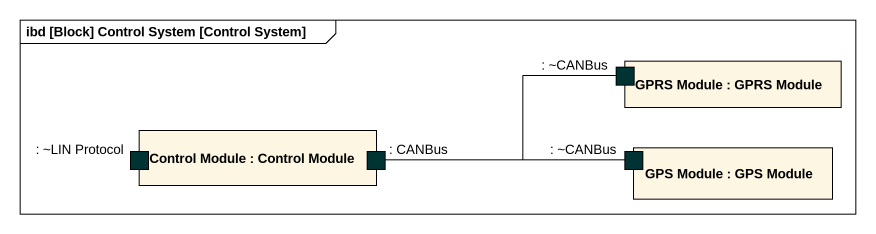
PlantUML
@startuml
mainframe ibd [Block] Control System [Control System]
rectangle "GPRS Module : GPRS Module" as GPRS_Module {
  port ": ~CANBus" as CANBus #003333
}
rectangle "Control Module : Control Module" as Control_Module {
  port ": ~LIN Protocol" as LIN_Protocol #003333
  port ": CANBus" as CANBus_2 #003333
}
rectangle "GPS Module : GPS Module" as GPS_Module {
  port ": ~CANBus" as CANBus_3 #003333
}
CANBus_2 -right- CANBus
CANBus_2 -right- CANBus_3
@enduml
